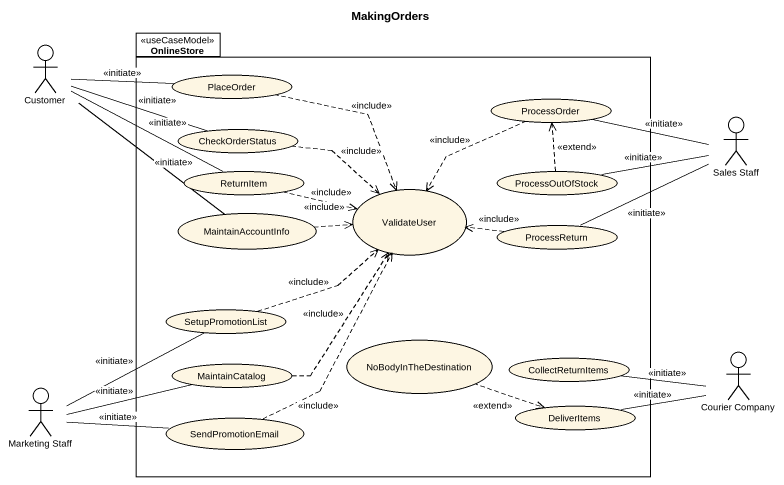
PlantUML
@startuml
title MakingOrders
actor Customer
package OnlineStore <<useCaseModel>> {
  usecase PlaceOrder
  usecase ProcessOrder
  usecase CheckOrderStatus
  usecase ReturnItem
  usecase ValidateUser
  usecase ProcessOutOfStock
  usecase MaintainAccountInfo
  usecase ProcessReturn
  usecase SetupPromotionList
  usecase NoBodyInTheDestination
  usecase CollectReturnItems
  usecase MaintainCatalog
  usecase SendPromotionEmail
  usecase DeliverItems
}
actor "Sales Staff" as Sales_Staff
actor "Courier Company" as Courier_Company
actor "Marketing Staff" as Marketing_Staff
PlaceOrder -left- Customer : <<initiate>>
PlaceOrder ..> ValidateUser : <<include>>
ProcessOrder -right- Sales_Staff : <<initiate>>
ProcessOrder ..> ValidateUser : <<include>>
CheckOrderStatus -left- Customer : <<initiate>>
CheckOrderStatus .right.> ValidateUser : <<include>>
ReturnItem -left- Customer : <<initiate>>
ReturnItem .right.> ValidateUser : <<include>>
ProcessOutOfStock .up.> ProcessOrder : <<extend>>
ProcessOutOfStock -right- Sales_Staff : <<initiate>>
MaintainAccountInfo -up- Customer : <<initiate>>
MaintainAccountInfo .right.> ValidateUser : <<include>>
ProcessReturn -right- Sales_Staff : <<initiate>>
ProcessReturn .left.> ValidateUser : <<include>>
SetupPromotionList .right.> ValidateUser : <<include>>
SetupPromotionList -left- Marketing_Staff : <<initiate>>
NoBodyInTheDestination .right.> DeliverItems : <<extend>>
CollectReturnItems -right- Courier_Company : <<initiate>>
MaintainCatalog .up.> ValidateUser : <<include>>
MaintainCatalog -left- Marketing_Staff : <<initiate>>
SendPromotionEmail .up.> ValidateUser : <<include>>
SendPromotionEmail -left- Marketing_Staff : <<initiate>>
DeliverItems -right- Courier_Company : <<initiate>>
@enduml
